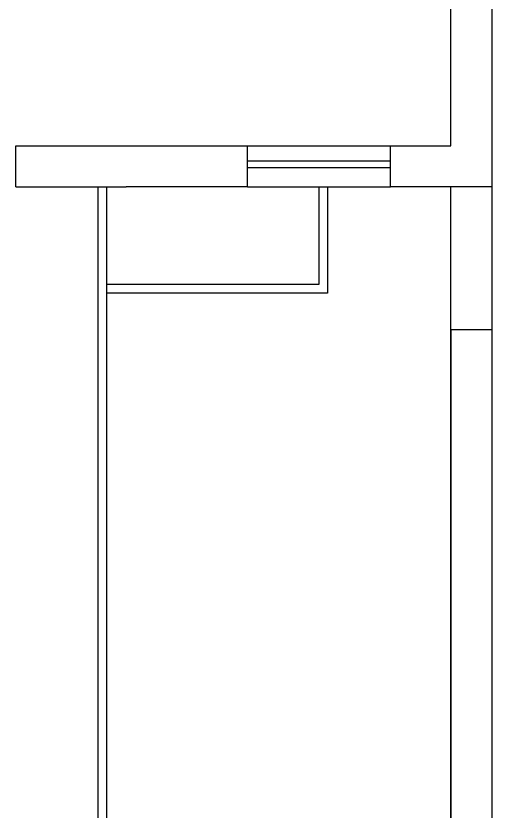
# Model space of a CAD drawing. Header units: millimetres. Extents: x 14 to 406, y 10 to 287.
# Drawn here: x 337.47 to 346.78, y 131.2 to 146.74 of the extents above; entities that cross this region are included whole.
import ezdxf

# ---------------------------------------------------------------- set-up
doc = ezdxf.new("R2010")
doc.units = ezdxf.units.MM
doc.layers.get('0').update_dxf_attribs({"linetype": 'CONTINUOUS'})

msp = doc.modelspace()

# ---------------------------------------------------------------- linework, layer by layer
at = {"color": 0}
for p, q in [((345.976, 144.202), (345.976, 149.112)), ((345.976, 144.202), (345.976, 149.112)), ((346.781, 143.397), (346.781, 149.112)), ((346.781, 116.982), (346.781, 149.112)), ((337.468, 143.397), (337.468, 144.202)), ((337.468, 144.202), (339.626, 144.202)), ((339.626, 144.202), (341.997, 144.202)), ((341.997, 143.397), (341.997, 144.202)), ((341.997, 144.202), (344.791, 144.202)), ((344.791, 144.202), (345.976, 144.202)), ((344.791, 143.397), (344.791, 144.202)), ((344.791, 144.202), (345.976, 144.202)), ((344.791, 143.397), (344.791, 144.202)), ((341.997, 143.906), (344.791, 143.906)), ((341.997, 143.778), (344.791, 143.778)), ((337.468, 143.397), (339.626, 143.397)), ((339.076, 130.993), (339.076, 143.397)), ((339.246, 130.993), (339.246, 143.397)), ((341.997, 143.397), (339.626, 143.397)), ((341.997, 143.397), (344.791, 143.397)), ((343.393, 143.397), (343.393, 141.491)), ((343.563, 143.397), (343.563, 141.323)), ((346.781, 143.397), (344.791, 143.397)), ((346.781, 143.397), (344.791, 143.397)), ((345.976, 130.315), (345.976, 143.397)), ((343.393, 141.491), (339.246, 141.491)), ((343.563, 141.323), (339.246, 141.323)), ((345.976, 140.603), (345.976, 117.828)), ((346.781, 140.603), (345.976, 140.603)), ((346.781, 116.982), (346.781, 140.603))]:
    msp.add_line(p, q, dxfattribs=at)

doc.saveas('drawing.dxf')
